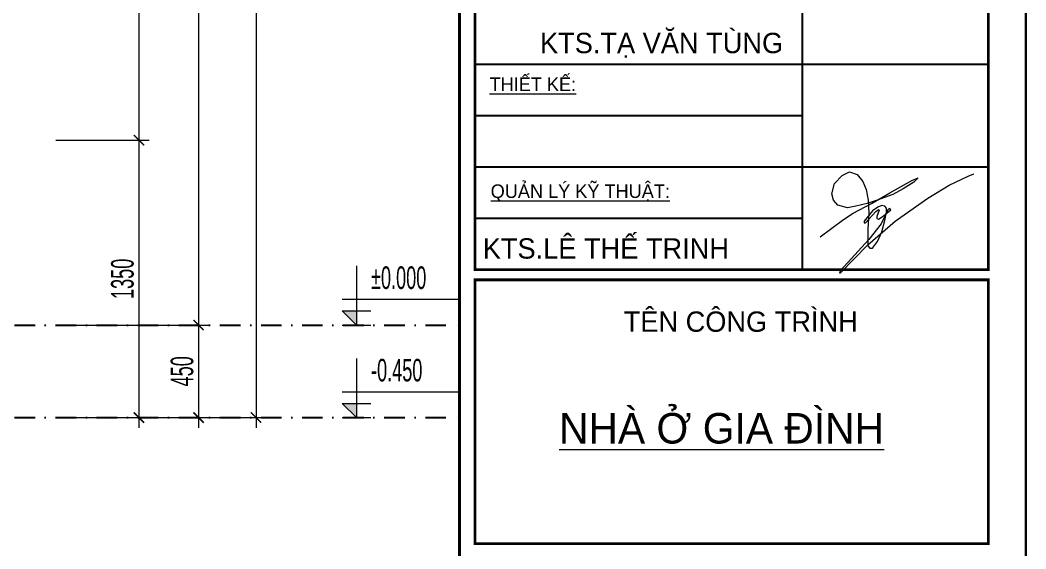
# Model space of a CAD drawing. Header units: inches. Extents: x 274208 to 641690, y -81912 to 129129.
# Drawn here: x 506223 to 511121, y 66245 to 68819 of the extents above; entities that cross this region are included whole.
import ezdxf
from ezdxf.enums import TextEntityAlignment as Align

# ---------------------------------------------------------------- set-up
doc = ezdxf.new("R2010")
doc.units = ezdxf.units.IN
doc.header["$MEASUREMENT"] = 0
doc.header["$PDMODE"] = 3
doc.linetypes.add('DASHDOT', pattern=[1, 0.5, -0.25, 0, -0.25])
for name, color, linetype, lineweight in [('05.Text', 253, 'Continuous', 18), ('08.Dim', 156, 'Continuous', 15), ('11.Khung bo', 32, 'Continuous', 50), ('12.Khung', 36, 'Continuous', 25), ('DIM', 252, 'Continuous', 20)]:
    doc.layers.add(name, color=color, linetype=linetype, lineweight=lineweight)
doc.layers.add('text', color=7, linetype='Continuous')
doc.layers.add('TRUC', color=250, linetype='DASHDOT')
doc.layers.add('Tpl_Bound', color=1, linetype='Continuous', plot=False)
doc.styles.add('TT5_Text Dim', font='hoatbif.shx', dxfattribs={"width": 0.6})
doc.styles.add('VnAvantH', font='')
doc.styles.get('VnAvantH').set_extended_font_data('.VnAvantH')
doc.dimstyles.new('TT5_Dim 1-50', dxfattribs={"dimscale": 50, "dimtxt": 2.2, "dimasz": 1, "dimexe": 1, "dimexo": 0.5, "dimgap": 0.5, "dimtad": 1, "dimdec": 0, "dimzin": 0, "dimdsep": 46, "dimtxsty": 'TT5_Text Dim', "dimblk": 'ARCHTICK', "dimcen": 0, "dimdle": 1, "dimclrd": 256, "dimclre": 256, "dimclrt": 1, "dimadec": 0, "dimazin": 0, "dimtfac": 0.015, "dimtdec": 0, "dimtix": 1, "dimtmove": 2, "dimatfit": 3, "dimldrblk": 'DOT', "dimfxl": 1, "dimtolj": 1, "dimtzin": 0, "dimlwd": -1, "dimlwe": -1, "dimarcsym": 1})

# ---------------------------------------------------------------- blocks, each defined once
blk = doc.blocks.new('100')
at = {"layer": '05.Text', "color": 1}
blk.add_lwpolyline([(1899574.6, -937551.4), (1899804.3, -937384.3), (1899898.3, -937321.6), (1900075.9, -937227.6), (1900253.4, -937123.2), (1900467.5, -937003.1), (1900530.1, -936977), (1900488.4, -937018.8), (1900383.9, -937086.6), (1900284.7, -937138.9), (1900132.2, -937194.5), (1900034.1, -937227.6), (1899924.4, -937253.7), (1899840.9, -937269.4), (1899746.9, -937243.3), (1899705.1, -937196.3), (1899689.5, -937133.6), (1899715.6, -937034.4), (1899788.7, -936956.1), (1899861.8, -936919.6), (1899934.9, -936945.7), (1899992.3, -937013.5), (1900023.6, -937091.9), (1900044.5, -937196.3), (1900049.8, -937321.6), (1900039.3, -937473), (1900039.3, -937577.5), (1900039.3, -937640.1), (1900060.2, -937661), (1900086.3, -937661), (1900133.3, -937598.4), (1900175.1, -937504.4), (1900206.4, -937394.7), (1900222.1, -937311.2), (1900222.1, -937274.6), (1900206.4, -937253.7), (1900175.1, -937248.5), (1900138.5, -937264.2), (1900086.3, -937300.7), (1900002.8, -937399.9), (1900002.8, -937415.6), (1900018.4, -937415.6), (1900117.6, -937305.9), (1900143.7, -937285.1), (1900150.4, -937293.3), (1900128.1, -937352.9), (1900128.1, -937373.8), (1900143.7, -937379.1), (1900180.3, -937358.2), (1900243, -937305.9), (1900263.8, -937290.3), (1900253.2, -937276.1), (1900234, -937290.5), (1900219.4, -937325.6), (1900169.8, -937426), (1900049.8, -937577.5), (1899773, -937880.3), (1899762.6, -937901.2), (1899773, -937901.2), (1900039.3, -937629.7), (1900305.6, -937399.9), (1900624.1, -937175.4), (1900833, -937050.1), (1901015.7, -936961.3), (1901073.2, -936940.4), (1901073.2, -936940.4)], dxfattribs=at)
at = {"layer": '11.Khung bo', "const_width": 26.7}
for points in [[(1860913, -945239.8), (1860913, -916940.1), (1896062.6, -916940.1), (1896062.6, -945239.8)], [(1896212.6, -937871), (1901212.6, -937871), (1901212.6, -930871.1), (1896212.6, -930871.1)], [(1896212.6, -940539.9), (1901212.6, -940539.9), (1901212.6, -937971), (1896212.6, -937971)]]:
    blk.add_lwpolyline(points, close=True, dxfattribs=at)
at = {"layer": '12.Khung'}
for p, q in [((1899398.9, -930871.1), (1899398.9, -937871)), ((1896212.6, -935871.1), (1901212.6, -935871.1)), ((1896212.6, -936371.1), (1899398.9, -936371.1)), ((1896212.6, -936871), (1901212.6, -936871)), ((1896212.6, -937371), (1899398.9, -937371))]:
    blk.add_line(p, q, dxfattribs=at)
at = {"layer": '12.Khung', "color": 1}
blk.add_lwpolyline([(1901579.2, -945939.8), (1901579.2, -916240.1), (1859579.6, -916240.1), (1859579.6, -945939.8)], close=True, dxfattribs=at)
at = {"layer": '05.Text', "style": 'VnAvantH'}
for s, p in [('KTS.t¹ v¨n tïng', (1899215.3, -935764.4)), ('KTS.lª thÕ trinh', (1898687.2, -937764.3))]:
    blk.add_text(s, height=197.998, dxfattribs=at).set_placement(p, align=Align.RIGHT)
for s, height, p in [('%%UthiÕt kÕ:', 131.999, (1896355.3, -936132.7)), ('%%Uqu¶n lý kü thuËt:', 131.999, (1896366.5, -937174)), ('tªn C¤NG TR×NH', 197.998, (1897662.2, -938476.8)), ('%%UNHµ ë GIA §×NH', 296.997, (1897032.4, -939564.4))]:
    blk.add_text(s, height=height, dxfattribs=at).set_placement(p)
blk = doc.blocks.new('_ARCHTICK')
at = {"color": 0, "linetype": 'ByBlock', "const_width": 0.15}
blk.add_lwpolyline([(-0.5, -0.5), (0.5, 0.5)], dxfattribs=at)
blk = doc.blocks.new('*D311')
at = {"layer": '08.Dim', "transparency": 16777216}
for p, q in [((506801.1, 70084.6), (506801.1, 68184.6)), ((506397.2, 70034.6), (506851.1, 70034.6)), ((506397.2, 68234.6), (506851.1, 68234.6))]:
    blk.add_line(p, q, dxfattribs=at)
at = {"layer": 'Defpoints', "color": 0, "transparency": 16777216}
for p in [(506372.2, 70034.6), (506372.2, 68234.6), (506801.1, 68234.6)]:
    blk.add_point(p, dxfattribs=at)
at = {"layer": '08.Dim', "transparency": 16777216, "xscale": 50, "yscale": 50, "zscale": 50}
for p, rotation in [((506801.1, 70034.6), 90), ((506801.1, 68234.6), 270)]:
    blk.add_blockref('_ARCHTICK', p, dxfattribs=dict(at, rotation=rotation))
at = {"layer": '08.Dim', "color": 1, "transparency": 16777216, "insert": (506721.1, 69134.6), "char_height": 110, "attachment_point": 5, "rotation": 90, "style": 'TT5_Text Dim'}
blk.add_mtext('\\A1;1800', dxfattribs=at)
blk = doc.blocks.new('_DOT')
at = {"color": 1, "linetype": 'ByBlock'}
blk.add_line((-0.5, 0), (-1, 0), dxfattribs=at)
at = {"color": 1, "linetype": 'ByBlock', "const_width": 0.5}
blk.add_lwpolyline([(-0.25, 0, 1), (0.25, 0, 1)], format="xyb", close=True, dxfattribs=at)
blk = doc.blocks.new('*D312')
at = {"layer": '08.Dim', "transparency": 16777216}
for p, q in [((506801.1, 68284.6), (506801.1, 66834.6)), ((506397.2, 68234.6), (506851.1, 68234.6)), ((506397.2, 66884.6), (506851.1, 66884.6))]:
    blk.add_line(p, q, dxfattribs=at)
at = {"layer": 'Defpoints', "color": 0, "transparency": 16777216}
for p in [(506372.2, 68234.6), (506372.2, 66884.6), (506801.1, 66884.6)]:
    blk.add_point(p, dxfattribs=at)
at = {"layer": '08.Dim', "transparency": 16777216, "xscale": 50, "yscale": 50, "zscale": 50}
for p, rotation in [((506801.1, 68234.6), 90), ((506801.1, 66884.6), 270)]:
    blk.add_blockref('_ARCHTICK', p, dxfattribs=dict(at, rotation=rotation))
at = {"layer": '08.Dim', "color": 1, "transparency": 16777216, "insert": (506721.1, 67559.6), "char_height": 110, "attachment_point": 5, "rotation": 90, "style": 'TT5_Text Dim'}
blk.add_mtext('\\A1;1350', dxfattribs=at)
blk = doc.blocks.new('*D315')
at = {"layer": '08.Dim', "transparency": 16777216}
for p, q in [((507091.5, 71184.6), (507091.5, 67284.6)), ((506397.3, 71134.6), (507141.5, 71134.6)), ((506397.2, 67334.6), (507141.5, 67334.6))]:
    blk.add_line(p, q, dxfattribs=at)
at = {"layer": 'Defpoints', "color": 0, "transparency": 16777216}
for p in [(506372.3, 71134.6), (506372.2, 67334.6), (507091.5, 67334.6)]:
    blk.add_point(p, dxfattribs=at)
at = {"layer": '08.Dim', "transparency": 16777216, "xscale": 50, "yscale": 50, "zscale": 50}
for p, rotation in [((507091.5, 71134.6), 90), ((507091.5, 67334.6), 270)]:
    blk.add_blockref('_ARCHTICK', p, dxfattribs=dict(at, rotation=rotation))
at = {"layer": '08.Dim', "color": 1, "transparency": 16777216, "insert": (507011.5, 69234.6), "char_height": 110, "attachment_point": 5, "rotation": 90, "style": 'TT5_Text Dim'}
blk.add_mtext('\\A1;3800', dxfattribs=at)
blk = doc.blocks.new('*D316')
at = {"layer": '08.Dim', "transparency": 16777216}
for p, q in [((507091.5, 67384.6), (507091.5, 66834.6)), ((506397.2, 67334.6), (507141.5, 67334.6)), ((506397.2, 66884.6), (507141.5, 66884.6))]:
    blk.add_line(p, q, dxfattribs=at)
at = {"layer": 'Defpoints', "color": 0, "transparency": 16777216}
for p in [(506372.2, 67334.6), (506372.2, 66884.6), (507091.5, 66884.6)]:
    blk.add_point(p, dxfattribs=at)
at = {"layer": '08.Dim', "transparency": 16777216, "xscale": 50, "yscale": 50, "zscale": 50}
for p, rotation in [((507091.5, 67334.6), 90), ((507091.5, 66884.6), 270)]:
    blk.add_blockref('_ARCHTICK', p, dxfattribs=dict(at, rotation=rotation))
at = {"layer": '08.Dim', "color": 1, "transparency": 16777216, "insert": (507011.5, 67109.6), "char_height": 110, "attachment_point": 5, "rotation": 90, "style": 'TT5_Text Dim'}
blk.add_mtext('\\A1;450', dxfattribs=at)
blk = doc.blocks.new('*D317')
at = {"layer": '08.Dim', "transparency": 16777216}
for p, q in [((507371.4, 75984.6), (507371.4, 66834.6)), ((506397.2, 75934.6), (507421.4, 75934.6)), ((506397.2, 66884.6), (507421.4, 66884.6))]:
    blk.add_line(p, q, dxfattribs=at)
at = {"layer": 'Defpoints', "color": 0, "transparency": 16777216}
for p in [(506372.2, 75934.6), (506372.2, 66884.6), (507371.4, 66884.6)]:
    blk.add_point(p, dxfattribs=at)
at = {"layer": '08.Dim', "transparency": 16777216, "xscale": 50, "yscale": 50, "zscale": 50}
for p, rotation in [((507371.4, 75934.6), 90), ((507371.4, 66884.6), 270)]:
    blk.add_blockref('_ARCHTICK', p, dxfattribs=dict(at, rotation=rotation))
at = {"layer": '08.Dim', "color": 1, "transparency": 16777216, "insert": (507291.4, 71409.6), "char_height": 110, "attachment_point": 5, "rotation": 90, "style": 'TT5_Text Dim'}
blk.add_mtext('\\A1;9050', dxfattribs=at)
blk = doc.blocks.new('A$C4E7C6F34')
at = {"layer": 'DIM'}
blk.add_hatch(color=256, dxfattribs=at).paths.add_polyline_path([(-38.5, 0), (-38.5, 137.8), (-177.6, 137.8)])
for p, q in [((-38.5, 576), (-38.5, 0)), ((964.2, 247.8), (-177.6, 247.8)), ((-177.6, 137.8), (100.7, 137.8)), ((-177.6, 137.8), (-38.5, 0)), ((-177.6, 0), (100.6, 0))]:
    blk.add_line(p, q, dxfattribs=at)
at = {"layer": 'text', "style": 'TT5_Text Dim', "flags": 8}
blk.add_attdef('%%P0.000', text='', height=220, dxfattribs=at).set_placement((102.4, 461.3), align=Align.MIDDLE_LEFT)

msp = doc.modelspace()

# ---------------------------------------------------------------- linework, layer by layer
at = {"layer": 'Tpl_Bound', "color": 1}
msp.add_lwpolyline([(490120.8, 63570.3), (490120.8, 78420.2), (511120.6, 78420.2), (511120.6, 63570.3)], close=True, dxfattribs=at)
at = {"layer": 'TRUC', "ltscale": 200}
for points in [[(490787.4, 67334.6), (508362.3, 67334.6)], [(490787.4, 66884.6), (508362.3, 66884.6)]]:
    msp.add_lwpolyline(points, dxfattribs=at)

# ---------------------------------------------------------------- block references
at = {"layer": '05.Text', "xscale": 0.5, "yscale": 0.5, "zscale": 0.5}
msp.add_blockref('100', (-439669.1, 536540.2), dxfattribs=at)
at = {"layer": '08.Dim'}
ref = msp.add_blockref('A$C4E7C6F34', (507880.2, 67334.6), dxfattribs=dict(at, xscale=0.5, yscale=0.5, zscale=0.5))
ref.add_attrib('%%P0.000', '%%p0.000', dxfattribs={"layer": 'text', "height": 110, "style": 'TT5_Text Dim', "width": 0.6, "flags": 8}).set_placement((507931.4, 67565.2), align=Align.MIDDLE_LEFT)
ref = msp.add_blockref('A$C4E7C6F34', (507880.2, 66884.6), dxfattribs=dict(at, xscale=0.5, yscale=0.5, zscale=0.5))
ref.add_attrib('%%P0.000', '-0.450', dxfattribs={"layer": 'text', "height": 110, "style": 'TT5_Text Dim', "width": 0.6, "flags": 8}).set_placement((507931.4, 67115.2), align=Align.MIDDLE_LEFT)

# ---------------------------------------------------------------- dimensions: what is measured, and where the dimension line sits
for base, p1, p2, picture, middle in [((507371.4, 66884.6), (506372.2, 75934.6), (506372.2, 66884.6), '*D317', (507291.4, 71409.6)), ((507091.5, 67334.6), (506372.3, 71134.6), (506372.2, 67334.6), '*D315', (507011.5, 69234.6)), ((506801.1, 68234.6), (506372.2, 70034.6), (506372.2, 68234.6), '*D311', (506721.1, 69134.6)), ((506801.1, 66884.6), (506372.2, 68234.6), (506372.2, 66884.6), '*D312', (506721.1, 67559.6)), ((507091.5, 66884.6), (506372.2, 67334.6), (506372.2, 66884.6), '*D316', (507011.5, 67109.6))]:
    dim = msp.add_linear_dim(base=base, p1=p1, p2=p2, angle=90, dimstyle='TT5_Dim 1-50', dxfattribs=at)
    dim.commit()
    dim.dimension.update_dxf_attribs({"geometry": picture, "text_midpoint": middle})

doc.saveas('drawing.dxf')
